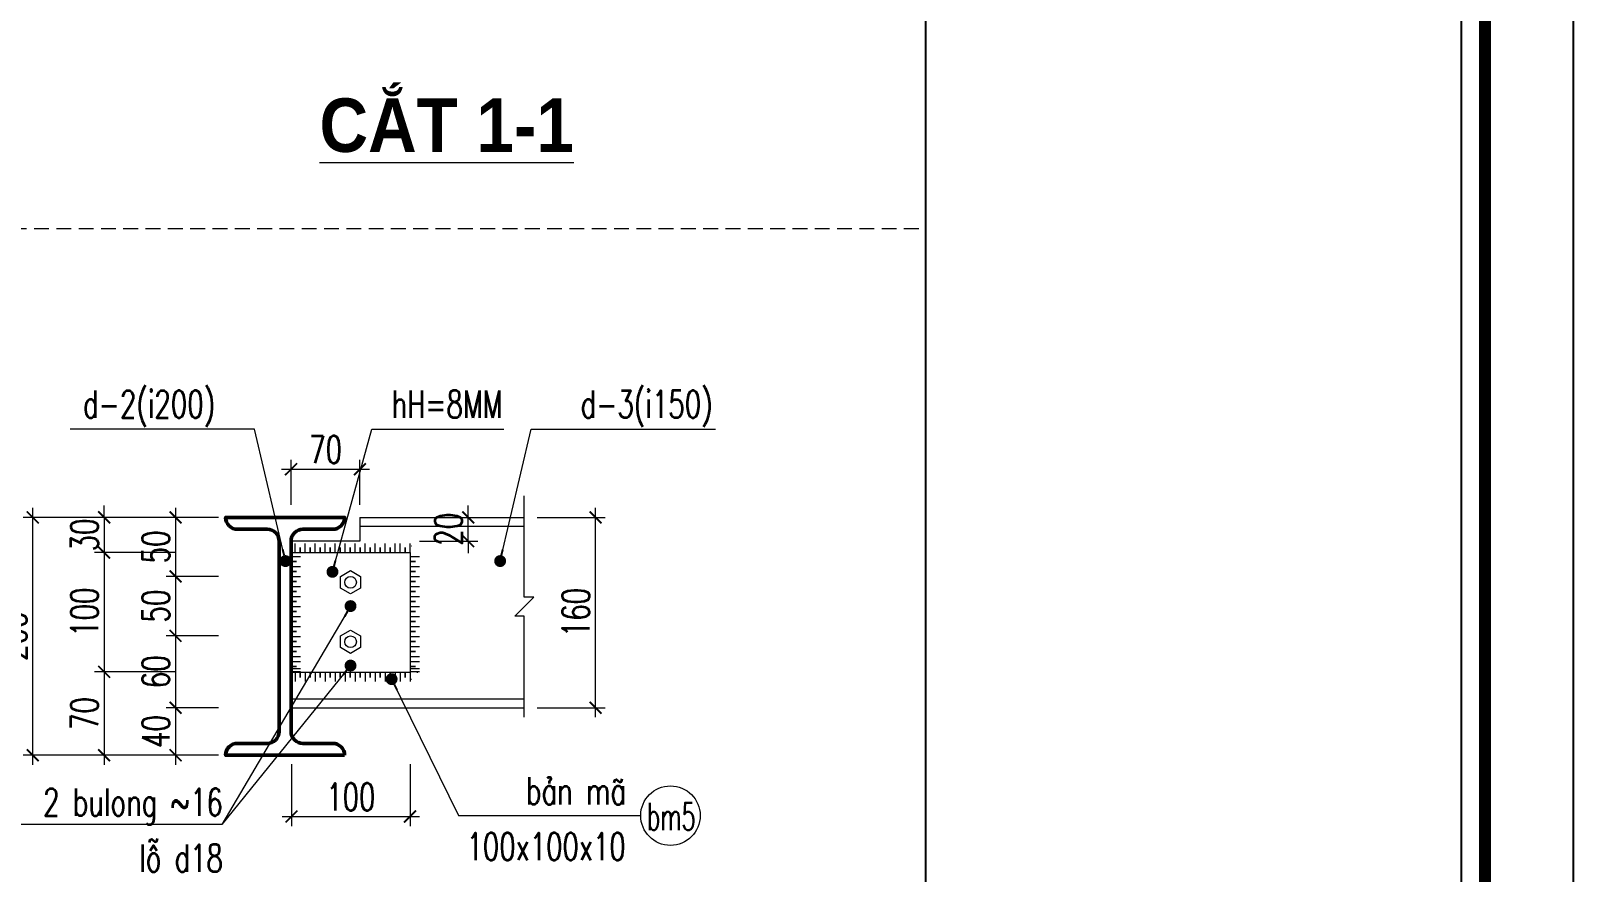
# Model space of a CAD drawing. Header units: millimetres. Extents: x 61738 to 439738, y 60858 to 151243.
# Drawn here: x 426774 to 439738, y 97142 to 104216 of the extents above; entities that cross this region are included whole.
import ezdxf
from ezdxf.enums import TextEntityAlignment as Align

# ---------------------------------------------------------------- set-up
doc = ezdxf.new("R2010")
doc.units = ezdxf.units.MM
doc.linetypes.add('HIDDEN', pattern=[0.375, 0.25, -0.125])
for name, color, linetype, lineweight in [('1-THEP1', 1, 'Continuous', 50), ('10-TEXT', 4, 'Continuous', 15), ('3-THAY', 7, 'Continuous', 18), ('5-DUT', 2, 'HIDDEN', 15), ('7-HATCH', 8, 'Continuous', 13), ('8-DIM', 8, 'Continuous', 15), ('9-SO HIEU', 8, 'Continuous', 15)]:
    doc.layers.add(name, color=color, linetype=linetype, lineweight=lineweight)
doc.layers.add('Khungbo', color=32, linetype='Continuous')
doc.layers.add('KICHTHUOC', color=8, linetype='Continuous')
doc.styles.add('A3 - Text 4.5', font='VnArialH-Bold.TTF', dxfattribs={"width": 0.9, "height": 450})
doc.styles.add('A3-Text 2.3', font='vnsimli.shx', dxfattribs={"width": 0.7, "height": 230, "bigfont": 'vn.shx'})
doc.styles.add('S1', font='vnsimli.shx', dxfattribs={"width": 0.75})
doc.dimstyles.new('A3-1-100x10', dxfattribs={"dimtxt": 230, "dimasz": 100, "dimexe": 80, "dimexo": 0, "dimgap": 50, "dimtad": 1, "dimdec": 0, "dimlfac": 0.1, "dimdsep": 49, "dimtxsty": 'A3-Text 2.3', "dimblk": 'ARCHTICK', "dimcen": 10, "dimdle": 80, "dimclrd": 8, "dimclre": 8, "dimclrt": 2, "dimadec": 0, "dimazin": 2, "dimtfac": 1, "dimtdec": 0, "dimtix": 1, "dimtmove": 1, "dimatfit": 3, "dimldrblk": 'DOT', "dimfxl": 1, "dimtolj": 1, "dimtzin": 0, "dimlwd": -1, "dimlwe": -1, "dimarcsym": 0})

# ---------------------------------------------------------------- blocks, each defined once
blk = doc.blocks.new('CDS12')
at = {"layer": 'Defpoints'}
blk.add_lwpolyline([(91835, 363353), (49835, 363353), (49835, 393053), (91835, 393053)], close=True, dxfattribs=at)
at = {"layer": 'Khungbo', "color": 1, "const_width": 100}
blk.add_lwpolyline([(91094, 364100), (50996, 364100), (50996, 392312), (91094, 392312)], close=True, dxfattribs=at)
at = {"layer": 'Khungbo', "color": 1}
for points in [[(90894, 364300), (51196, 364300), (51196, 392112), (90894, 392112)], [(90894, 392112), (90894, 364300), (86394, 364300), (86394, 392112)]]:
    blk.add_lwpolyline(points, close=True, dxfattribs=at)
blk = doc.blocks.new('_ArchTick')
at = {"color": 0, "linetype": 'ByBlock', "const_width": 0.15}
blk.add_lwpolyline([(-0.5, -0.5), (0.5, 0.5)], dxfattribs=at)
blk = doc.blocks.new('*D352')
at = {"layer": '8-DIM', "color": 8, "ltscale": 500, "transparency": 16777216}
for p, q in [((428350, 100125), (427910, 100125)), ((428350, 99629), (427910, 99629))]:
    blk.add_line(p, q, dxfattribs=at)
at = {"layer": '8-DIM', "color": 8, "linetype": 'ByBlock', "ltscale": 500, "transparency": 16777216}
blk.add_line((427990, 100205), (427990, 99549), dxfattribs=at)
at = {"layer": 'Defpoints', "color": 0, "ltscale": 500, "transparency": 16777216}
for p in [(428350, 100125), (427990, 99629), (428350, 99629)]:
    blk.add_point(p, dxfattribs=at)
at = {"layer": '8-DIM', "color": 8, "ltscale": 500, "transparency": 16777216, "xscale": 100, "yscale": 100, "zscale": 100}
for p, rotation in [((427990, 100125), 90), ((427990, 99629), 270)]:
    blk.add_blockref('_ArchTick', p, dxfattribs=dict(at, rotation=rotation))
at = {"layer": '8-DIM', "color": 2, "ltscale": 500, "transparency": 16777216, "insert": (427825, 99877), "char_height": 230, "attachment_point": 5, "rotation": 90, "style": 'A3-Text 2.3'}
blk.add_mtext('\\A1;50', dxfattribs=at)
blk = doc.blocks.new('*D353')
at = {"layer": '8-DIM', "color": 8, "linetype": 'ByBlock', "ltscale": 500, "transparency": 16777216}
blk.add_line((427990, 99709), (427990, 99049), dxfattribs=at)
at = {"layer": '8-DIM', "color": 8, "ltscale": 500, "transparency": 16777216}
for p, q in [((428350, 99629), (427910, 99629)), ((428350, 99129), (427910, 99129))]:
    blk.add_line(p, q, dxfattribs=at)
at = {"layer": 'Defpoints', "color": 0, "ltscale": 500, "transparency": 16777216}
for p in [(428350, 99629), (427990, 99129), (428350, 99129)]:
    blk.add_point(p, dxfattribs=at)
at = {"layer": '8-DIM', "color": 8, "ltscale": 500, "transparency": 16777216, "xscale": 100, "yscale": 100, "zscale": 100}
for p, rotation in [((427990, 99629), 90), ((427990, 99129), 270)]:
    blk.add_blockref('_ArchTick', p, dxfattribs=dict(at, rotation=rotation))
at = {"layer": '8-DIM', "color": 2, "ltscale": 500, "transparency": 16777216, "insert": (427825, 99379), "char_height": 230, "attachment_point": 5, "rotation": 90, "style": 'A3-Text 2.3'}
blk.add_mtext('\\A1;50', dxfattribs=at)
blk = doc.blocks.new('*D354')
at = {"layer": '8-DIM', "color": 8, "linetype": 'ByBlock', "ltscale": 500, "transparency": 16777216}
blk.add_line((427990, 99209), (427990, 98445), dxfattribs=at)
at = {"layer": '8-DIM', "color": 8, "ltscale": 500, "transparency": 16777216}
for p, q in [((428350, 99129), (427910, 99129)), ((428350, 98525), (427910, 98525))]:
    blk.add_line(p, q, dxfattribs=at)
at = {"layer": 'Defpoints', "color": 0, "ltscale": 500, "transparency": 16777216}
for p in [(428350, 99129), (427990, 98525), (428350, 98525)]:
    blk.add_point(p, dxfattribs=at)
at = {"layer": '8-DIM', "color": 8, "ltscale": 500, "transparency": 16777216, "xscale": 100, "yscale": 100, "zscale": 100}
for p, rotation in [((427990, 99129), 90), ((427990, 98525), 270)]:
    blk.add_blockref('_ArchTick', p, dxfattribs=dict(at, rotation=rotation))
at = {"layer": '8-DIM', "color": 2, "ltscale": 500, "transparency": 16777216, "insert": (427825, 98827), "char_height": 230, "attachment_point": 5, "rotation": 90, "style": 'A3-Text 2.3'}
blk.add_mtext('\\A1;60', dxfattribs=at)
blk = doc.blocks.new('*D355')
at = {"layer": '8-DIM', "color": 8, "linetype": 'ByBlock', "ltscale": 500, "transparency": 16777216}
blk.add_line((427990, 98605), (427990, 98045), dxfattribs=at)
at = {"layer": '8-DIM', "color": 8, "ltscale": 500, "transparency": 16777216}
for p, q in [((428350, 98525), (427910, 98525)), ((428350, 98125), (427910, 98125))]:
    blk.add_line(p, q, dxfattribs=at)
at = {"layer": 'Defpoints', "color": 0, "ltscale": 500, "transparency": 16777216}
for p in [(428350, 98525), (427990, 98125), (428350, 98125)]:
    blk.add_point(p, dxfattribs=at)
at = {"layer": '8-DIM', "color": 8, "ltscale": 500, "transparency": 16777216, "xscale": 100, "yscale": 100, "zscale": 100}
for p, rotation in [((427990, 98525), 90), ((427990, 98125), 270)]:
    blk.add_blockref('_ArchTick', p, dxfattribs=dict(at, rotation=rotation))
at = {"layer": '8-DIM', "color": 2, "ltscale": 500, "transparency": 16777216, "insert": (427825, 98325), "char_height": 230, "attachment_point": 5, "rotation": 90, "style": 'A3-Text 2.3'}
blk.add_mtext('\\A1;40', dxfattribs=at)
blk = doc.blocks.new('*D356')
at = {"layer": '8-DIM', "color": 8, "linetype": 'ByBlock', "ltscale": 500, "transparency": 16777216}
for p, q in [((427390, 100125), (427390, 100225)), ((427390, 100125), (427390, 99829)), ((427390, 99829), (427390, 99729))]:
    blk.add_line(p, q, dxfattribs=at)
at = {"layer": '8-DIM', "color": 8, "ltscale": 500, "transparency": 16777216}
for p, q in [((428130, 100125), (427310, 100125)), ((427990, 99829), (427310, 99829))]:
    blk.add_line(p, q, dxfattribs=at)
at = {"layer": 'Defpoints', "color": 0, "ltscale": 500, "transparency": 16777216}
for p in [(428130, 100125), (427390, 99829), (427990, 99829)]:
    blk.add_point(p, dxfattribs=at)
at = {"layer": '8-DIM', "color": 8, "ltscale": 500, "transparency": 16777216, "xscale": 100, "yscale": 100, "zscale": 100}
for p, rotation in [((427390, 100125), 270), ((427390, 99829), 90)]:
    blk.add_blockref('_ArchTick', p, dxfattribs=dict(at, rotation=rotation))
at = {"layer": '8-DIM', "color": 2, "ltscale": 500, "transparency": 16777216, "insert": (427225, 99977), "char_height": 230, "attachment_point": 5, "rotation": 90, "style": 'A3-Text 2.3'}
blk.add_mtext('\\A1;30', dxfattribs=at)
blk = doc.blocks.new('*D357')
at = {"layer": '8-DIM', "color": 8, "ltscale": 500, "transparency": 16777216}
for p, q in [((427990, 98826), (427310, 98826)), ((428130, 98125), (427310, 98125))]:
    blk.add_line(p, q, dxfattribs=at)
at = {"layer": '8-DIM', "color": 8, "linetype": 'ByBlock', "ltscale": 500, "transparency": 16777216}
blk.add_line((427390, 98906), (427390, 98045), dxfattribs=at)
at = {"layer": 'Defpoints', "color": 0, "ltscale": 500, "transparency": 16777216}
for p in [(427990, 98826), (427390, 98125), (428130, 98125)]:
    blk.add_point(p, dxfattribs=at)
at = {"layer": '8-DIM', "color": 8, "ltscale": 500, "transparency": 16777216, "xscale": 100, "yscale": 100, "zscale": 100}
for p, rotation in [((427390, 98826), 90), ((427390, 98125), 270)]:
    blk.add_blockref('_ArchTick', p, dxfattribs=dict(at, rotation=rotation))
at = {"layer": '8-DIM', "color": 2, "ltscale": 500, "transparency": 16777216, "insert": (427225, 98476), "char_height": 230, "attachment_point": 5, "rotation": 90, "style": 'A3-Text 2.3'}
blk.add_mtext('\\A1;70', dxfattribs=at)
blk = doc.blocks.new('*D358')
at = {"layer": '8-DIM', "color": 8, "ltscale": 500, "transparency": 16777216}
for p, q in [((428350, 100125), (426710, 100125)), ((428350, 98125), (426710, 98125))]:
    blk.add_line(p, q, dxfattribs=at)
at = {"layer": '8-DIM', "color": 8, "linetype": 'ByBlock', "ltscale": 500, "transparency": 16777216}
blk.add_line((426790, 98045), (426790, 100205), dxfattribs=at)
at = {"layer": 'Defpoints', "color": 0, "ltscale": 500, "transparency": 16777216}
for p in [(426790, 100125), (428350, 100125), (428350, 98125)]:
    blk.add_point(p, dxfattribs=at)
at = {"layer": '8-DIM', "color": 8, "ltscale": 500, "transparency": 16777216, "xscale": 100, "yscale": 100, "zscale": 100}
for p, rotation in [((426790, 100125), 90), ((426790, 98125), 270)]:
    blk.add_blockref('_ArchTick', p, dxfattribs=dict(at, rotation=rotation))
at = {"layer": '8-DIM', "color": 2, "ltscale": 500, "transparency": 16777216, "insert": (426625, 99125), "char_height": 230, "attachment_point": 5, "rotation": 90, "style": 'A3-Text 2.3'}
blk.add_mtext('\\A1;200', dxfattribs=at)
blk = doc.blocks.new('_Dot')
at = {"color": 0, "linetype": 'ByBlock', "lineweight": -2}
blk.add_line((-0.5, 0), (-1, 0), dxfattribs=at)
at = {"color": 0, "linetype": 'ByBlock', "const_width": 0.5}
blk.add_lwpolyline([(-0.25, 0, 1), (0.25, 0, 1)], format="xyb", close=True, dxfattribs=at)
blk = doc.blocks.new('*D359')
at = {"layer": '8-DIM', "color": 8, "ltscale": 500, "transparency": 16777216}
for p, q in [((431031, 100125), (431601, 100125)), ((431031, 98525), (431601, 98525))]:
    blk.add_line(p, q, dxfattribs=at)
at = {"layer": '8-DIM', "color": 8, "linetype": 'ByBlock', "ltscale": 500, "transparency": 16777216}
blk.add_line((431521, 98445), (431521, 100205), dxfattribs=at)
at = {"layer": 'Defpoints', "color": 0, "ltscale": 500, "transparency": 16777216}
for p in [(431031, 100125), (431521, 100125), (431031, 98525)]:
    blk.add_point(p, dxfattribs=at)
at = {"layer": '8-DIM', "color": 8, "ltscale": 500, "transparency": 16777216, "xscale": 100, "yscale": 100, "zscale": 100}
for p, rotation in [((431521, 100125), 90), ((431521, 98525), 270)]:
    blk.add_blockref('_ArchTick', p, dxfattribs=dict(at, rotation=rotation))
at = {"layer": '8-DIM', "color": 2, "ltscale": 500, "transparency": 16777216, "insert": (431356, 99325), "char_height": 230, "attachment_point": 5, "rotation": 90, "style": 'A3-Text 2.3'}
blk.add_mtext('\\A1;160', dxfattribs=at)
blk = doc.blocks.new('*D360')
at = {"layer": '8-DIM', "color": 8, "ltscale": 500, "transparency": 16777216}
for p, q in [((427990, 99829), (427310, 99829)), ((427990, 98826), (427310, 98826))]:
    blk.add_line(p, q, dxfattribs=at)
at = {"layer": '8-DIM', "color": 8, "linetype": 'ByBlock', "ltscale": 500, "transparency": 16777216}
blk.add_line((427390, 99909), (427390, 98746), dxfattribs=at)
at = {"layer": 'Defpoints', "color": 0, "ltscale": 500, "transparency": 16777216}
for p in [(427990, 99829), (427390, 98826), (427990, 98826)]:
    blk.add_point(p, dxfattribs=at)
at = {"layer": '8-DIM', "color": 8, "ltscale": 500, "transparency": 16777216, "xscale": 100, "yscale": 100, "zscale": 100}
for p, rotation in [((427390, 99829), 90), ((427390, 98826), 270)]:
    blk.add_blockref('_ArchTick', p, dxfattribs=dict(at, rotation=rotation))
at = {"layer": '8-DIM', "color": 2, "ltscale": 500, "transparency": 16777216, "insert": (427225, 99328), "char_height": 230, "attachment_point": 5, "rotation": 90, "style": 'A3-Text 2.3'}
blk.add_mtext('\\A1;100', dxfattribs=at)
blk = doc.blocks.new('*D853')
at = {"layer": '8-DIM', "color": 8, "ltscale": 500, "transparency": 16777216}
for p, q in [((428961, 100230), (428961, 100610)), ((429540, 100230), (429540, 100610))]:
    blk.add_line(p, q, dxfattribs=at)
at = {"layer": '8-DIM', "color": 8, "linetype": 'ByBlock', "ltscale": 500, "transparency": 16777216}
blk.add_line((428881, 100530), (429620, 100530), dxfattribs=at)
at = {"layer": 'Defpoints', "color": 0, "ltscale": 500, "transparency": 16777216}
for p in [(429540, 100530), (428961, 100230), (429540, 100230)]:
    blk.add_point(p, dxfattribs=at)
at = {"layer": '8-DIM', "color": 8, "ltscale": 500, "transparency": 16777216, "xscale": 100, "yscale": 100, "zscale": 100, "rotation": 180}
blk.add_blockref('_ArchTick', (428961, 100530), dxfattribs=at)
at = {"layer": '8-DIM', "color": 8, "ltscale": 500, "transparency": 16777216, "xscale": 100, "yscale": 100, "zscale": 100}
blk.add_blockref('_ArchTick', (429540, 100530), dxfattribs=at)
at = {"layer": '8-DIM', "color": 2, "ltscale": 500, "transparency": 16777216, "insert": (429251, 100695), "char_height": 230, "attachment_point": 5, "style": 'A3-Text 2.3'}
blk.add_mtext('\\A1;70', dxfattribs=at)
blk = doc.blocks.new('*D854')
at = {"layer": '8-DIM', "color": 8, "ltscale": 400, "transparency": 16777216}
for p, q in [((428965, 98050), (428965, 97530)), ((429961, 98050), (429961, 97530))]:
    blk.add_line(p, q, dxfattribs=at)
at = {"layer": '8-DIM', "color": 8, "linetype": 'ByBlock', "ltscale": 400, "transparency": 16777216}
blk.add_line((428885, 97610), (430041, 97610), dxfattribs=at)
at = {"layer": 'Defpoints', "color": 0, "ltscale": 400, "transparency": 16777216}
for p in [(428965, 98050), (429961, 98050), (429961, 97610)]:
    blk.add_point(p, dxfattribs=at)
at = {"layer": '8-DIM', "color": 8, "ltscale": 400, "transparency": 16777216, "xscale": 100, "yscale": 100, "zscale": 100, "rotation": 180}
blk.add_blockref('_ArchTick', (428965, 97610), dxfattribs=at)
at = {"layer": '8-DIM', "color": 8, "ltscale": 400, "transparency": 16777216, "xscale": 100, "yscale": 100, "zscale": 100}
blk.add_blockref('_ArchTick', (429961, 97610), dxfattribs=at)
at = {"layer": '8-DIM', "color": 2, "ltscale": 400, "transparency": 16777216, "insert": (429463, 97775), "char_height": 230, "attachment_point": 5, "style": 'A3-Text 2.3'}
blk.add_mtext('\\A1;100', dxfattribs=at)
blk = doc.blocks.new('*D855')
at = {"layer": '8-DIM', "color": 8, "linetype": 'ByBlock', "ltscale": 400, "transparency": 16777216}
for p, q in [((430450, 100125), (430450, 100225)), ((430450, 99925), (430450, 100125)), ((430450, 99925), (430450, 99825))]:
    blk.add_line(p, q, dxfattribs=at)
at = {"layer": '8-DIM', "color": 8, "ltscale": 400, "transparency": 16777216}
for p, q in [((430040, 100125), (430530, 100125)), ((430040, 99925), (430530, 99925))]:
    blk.add_line(p, q, dxfattribs=at)
at = {"layer": 'Defpoints', "color": 0, "ltscale": 400, "transparency": 16777216}
for p in [(430040, 100125), (430450, 100125), (430040, 99925)]:
    blk.add_point(p, dxfattribs=at)
at = {"layer": '8-DIM', "color": 8, "ltscale": 400, "transparency": 16777216, "xscale": 100, "yscale": 100, "zscale": 100}
for p, rotation in [((430450, 100125), 270), ((430450, 99925), 90)]:
    blk.add_blockref('_ArchTick', p, dxfattribs=dict(at, rotation=rotation))
at = {"layer": '8-DIM', "color": 2, "ltscale": 400, "transparency": 16777216, "insert": (430285, 100025), "char_height": 230, "attachment_point": 5, "rotation": 90, "style": 'A3-Text 2.3'}
blk.add_mtext('\\A1;20', dxfattribs=at)

msp = doc.modelspace()

# ---------------------------------------------------------------- linework, layer by layer
at = {"layer": '1-THEP1'}
msp.add_lwpolyline([(429411.2, 98125.1), (428411.2, 98125.1), (428411.2, 98125.1, -0.4142136), (428511.2, 98225.1), (428761.2, 98225.1, 0.4142136), (428861.2, 98325.1), (428861.2, 99925.1, 0.4142136), (428761.2, 100025.1), (428511.2, 100025.1, -0.4142136), (428411.2, 100125.1), (428411.2, 100125.1), (429411.2, 100125.1), (429411.2, 100125.1, -0.4142136), (429311.2, 100025.1), (429061.2, 100025.1, 0.4142136), (428961.2, 99925.1), (428961.2, 98325.1, 0.4142136), (429061.2, 98225.1), (429311.2, 98225.1, -0.4142136), (429411.2, 98125.1)], format="xyb", close=True, dxfattribs=at)
at = {"layer": '3-THAY', "ltscale": 400}
msp.add_lwpolyline([(429540, 100125.1), (429540, 99925.1), (428961.2, 99925.1)], dxfattribs=at)
at = {"layer": '3-THAY', "ltscale": 500}
for points in [[(429540, 100125.1), (430921.2, 100125.1)], [(429540, 100050.1), (430921.2, 100050.1)], [(428961.2, 99925.1), (428961.2, 98525.1)], [(428961.2, 99829.1), (429961.2, 99829.1), (429961.2, 98821), (428961.2, 98821)], [(429970.5, 99885.1), (429974.5, 99885.1)], [(429021.3, 98821), (429021.3, 98817.1)], [(430021.3, 98821), (430021.3, 98817.1)], [(429970.5, 98765), (429974.5, 98765)], [(428961.2, 98600.1), (430921.2, 98600.1)], [(428961.2, 98525.1), (430921.2, 98525.1)]]:
    msp.add_lwpolyline(points, dxfattribs=at)
for points in [[(429461.2, 99481.1), (429376.4, 99530.1), (429376.4, 99628.1), (429461.2, 99677.1), (429546.1, 99628.1), (429546.1, 99530.1)], [(429461.2, 98981.1), (429376.4, 99030.1), (429376.4, 99128.1), (429461.2, 99177.1), (429546.1, 99128.1), (429546.1, 99030.1)]]:
    msp.add_lwpolyline(points, close=True, dxfattribs=at)
for centre in [(429461.2, 99579.1), (429461.2, 99079.1)]:
    msp.add_circle(centre, 49, dxfattribs=at)
at = {"layer": '5-DUT', "ltscale": 500}
msp.add_line((434238.5, 102550), (399099.2, 102550), dxfattribs=at)
at = {"layer": '7-HATCH', "ltscale": 500}
msp.add_lwpolyline([(430921.2, 98445.1), (430921.2, 99295.1), (430841.2, 99295.1), (431001.2, 99455.1), (430921.2, 99455.1), (430921.2, 100305.1)], dxfattribs=at)
at = {"layer": '9-SO HIEU', "ltscale": 300}
for points in [[(428995.2, 99829.1), (428995.2, 99905.1)], [(428995.2, 99829.1), (428995.2, 99905.1)], [(428995.2, 99829.1), (428995.2, 99905.1)], [(428995.2, 99829.1), (428995.2, 99905.1)], [(429037.2, 99829.1), (429037.2, 99871.1)], [(429037.2, 99871.1), (429037.2, 99829.1)], [(429079.2, 99829.1), (429079.2, 99905.1)], [(429079.2, 99829.1), (429079.2, 99905.1)], [(429079.2, 99829.1), (429079.2, 99905.1)], [(429079.2, 99829.1), (429079.2, 99905.1)], [(429121.2, 99829.1), (429121.2, 99871.1)], [(429121.2, 99871.1), (429121.2, 99829.1)], [(429163.2, 99829.1), (429163.2, 99905.1)], [(429163.2, 99829.1), (429163.2, 99905.1)], [(429163.2, 99829.1), (429163.2, 99905.1)], [(429163.2, 99829.1), (429163.2, 99905.1)], [(429205.2, 99829.1), (429205.2, 99871.1)], [(429205.2, 99871.1), (429205.2, 99829.1)], [(429247.2, 99829.1), (429247.2, 99905.1)], [(429247.2, 99829.1), (429247.2, 99905.1)], [(429247.2, 99829.1), (429247.2, 99905.1)], [(429247.2, 99829.1), (429247.2, 99905.1)], [(429289.2, 99829.1), (429289.2, 99871.1)], [(429289.2, 99871.1), (429289.2, 99829.1)], [(429331.2, 99829.1), (429331.2, 99905.1)], [(429331.2, 99829.1), (429331.2, 99905.1)], [(429331.2, 99829.1), (429331.2, 99905.1)], [(429331.2, 99829.1), (429331.2, 99905.1)], [(429373.2, 99829.1), (429373.2, 99871.1)], [(429373.2, 99871.1), (429373.2, 99829.1)], [(429415.2, 99829.1), (429415.2, 99905.1)], [(429415.2, 99829.1), (429415.2, 99905.1)], [(429415.2, 99829.1), (429415.2, 99905.1)], [(429415.2, 99829.1), (429415.2, 99905.1)], [(429457.2, 99829.1), (429457.2, 99871.1)], [(429457.2, 99871.1), (429457.2, 99829.1)], [(429499.2, 99829.1), (429499.2, 99905.1)], [(429499.2, 99829.1), (429499.2, 99905.1)], [(429499.2, 99829.1), (429499.2, 99905.1)], [(429499.2, 99829.1), (429499.2, 99905.1)], [(429541.2, 99829.1), (429541.2, 99871.1)], [(429541.2, 99871.1), (429541.2, 99829.1)], [(429583.2, 99829.1), (429583.2, 99905.1)], [(429583.2, 99829.1), (429583.2, 99905.1)], [(429625.2, 99829.1), (429625.2, 99871.1)], [(429625.2, 99871.1), (429625.2, 99829.1)], [(429667.2, 99829.1), (429667.2, 99905.1)], [(429709.2, 99829.1), (429709.2, 99871.1)], [(429709.2, 99871.1), (429709.2, 99829.1)], [(429751.2, 99829.1), (429751.2, 99905.1)], [(429751.2, 99829.1), (429751.2, 99905.1)], [(429793.2, 99829.1), (429793.2, 99871.1)], [(429793.2, 99871.1), (429793.2, 99829.1)], [(429835.2, 99829.1), (429835.2, 99905.1)], [(429877.2, 99829.1), (429877.2, 99905.1)], [(429877.2, 99829.1), (429877.2, 99905.1)], [(429919.2, 99829.1), (429919.2, 99871.1)], [(429919.2, 99871.1), (429919.2, 99829.1)], [(429961.2, 99829.1), (429961.2, 99905.1)], [(428965.2, 99796.3), (429041.2, 99796.3)], [(428965.2, 99796.3), (429041.2, 99796.3)], [(428965.2, 99796.3), (429041.2, 99796.3)], [(428965.2, 99796.3), (429041.2, 99796.3)], [(429007.2, 99754.3), (428965.2, 99754.3)], [(428965.2, 99754.3), (429007.2, 99754.3)], [(428965.2, 99712.3), (429041.2, 99712.3)], [(428965.2, 99712.3), (429041.2, 99712.3)], [(428965.2, 99712.3), (429041.2, 99712.3)], [(428965.2, 99712.3), (429041.2, 99712.3)], [(429965.2, 99796.3), (430041.2, 99796.3)], [(429965.2, 99796.3), (430041.2, 99796.3)], [(429965.2, 99796.3), (430041.2, 99796.3)], [(429965.2, 99796.3), (430041.2, 99796.3)], [(430007.2, 99754.3), (429965.2, 99754.3)], [(429965.2, 99754.3), (430007.2, 99754.3)], [(429965.2, 99712.3), (430041.2, 99712.3)], [(429965.2, 99712.3), (430041.2, 99712.3)], [(429965.2, 99712.3), (430041.2, 99712.3)], [(429965.2, 99712.3), (430041.2, 99712.3)], [(429007.2, 99670.3), (428965.2, 99670.3)], [(428965.2, 99670.3), (429007.2, 99670.3)], [(428965.2, 99628.3), (429041.2, 99628.3)], [(428965.2, 99628.3), (429041.2, 99628.3)], [(428965.2, 99628.3), (429041.2, 99628.3)], [(428965.2, 99628.3), (429041.2, 99628.3)], [(429007.2, 99586.3), (428965.2, 99586.3)], [(428965.2, 99586.3), (429007.2, 99586.3)], [(430007.2, 99670.3), (429965.2, 99670.3)], [(429965.2, 99670.3), (430007.2, 99670.3)], [(429965.2, 99628.3), (430041.2, 99628.3)], [(429965.2, 99628.3), (430041.2, 99628.3)], [(429965.2, 99628.3), (430041.2, 99628.3)], [(429965.2, 99628.3), (430041.2, 99628.3)], [(430007.2, 99586.3), (429965.2, 99586.3)], [(429965.2, 99586.3), (430007.2, 99586.3)], [(428965.2, 99544.3), (429041.2, 99544.3)], [(428965.2, 99544.3), (429041.2, 99544.3)], [(428965.2, 99544.3), (429041.2, 99544.3)], [(428965.2, 99544.3), (429041.2, 99544.3)], [(429007.2, 99502.3), (428965.2, 99502.3)], [(428965.2, 99502.3), (429007.2, 99502.3)], [(428965.2, 99460.3), (429041.2, 99460.3)], [(428965.2, 99460.3), (429041.2, 99460.3)], [(428965.2, 99460.3), (429041.2, 99460.3)], [(428965.2, 99460.3), (429041.2, 99460.3)], [(429965.2, 99544.3), (430041.2, 99544.3)], [(429965.2, 99544.3), (430041.2, 99544.3)], [(429965.2, 99544.3), (430041.2, 99544.3)], [(429965.2, 99544.3), (430041.2, 99544.3)], [(430007.2, 99502.3), (429965.2, 99502.3)], [(429965.2, 99502.3), (430007.2, 99502.3)], [(429965.2, 99460.3), (430041.2, 99460.3)], [(429965.2, 99460.3), (430041.2, 99460.3)], [(429965.2, 99460.3), (430041.2, 99460.3)], [(429965.2, 99460.3), (430041.2, 99460.3)], [(429007.2, 99418.3), (428965.2, 99418.3)], [(428965.2, 99418.3), (429007.2, 99418.3)], [(428965.2, 99376.3), (429041.2, 99376.3)], [(428965.2, 99376.3), (429041.2, 99376.3)], [(428965.2, 99376.3), (429041.2, 99376.3)], [(428965.2, 99376.3), (429041.2, 99376.3)], [(429007.2, 99334.3), (428965.2, 99334.3)], [(428965.2, 99334.3), (429007.2, 99334.3)], [(430007.2, 99418.3), (429965.2, 99418.3)], [(429965.2, 99418.3), (430007.2, 99418.3)], [(429965.2, 99376.3), (430041.2, 99376.3)], [(429965.2, 99376.3), (430041.2, 99376.3)], [(429965.2, 99376.3), (430041.2, 99376.3)], [(429965.2, 99376.3), (430041.2, 99376.3)], [(430007.2, 99334.3), (429965.2, 99334.3)], [(429965.2, 99334.3), (430007.2, 99334.3)], [(428965.2, 99292.3), (429041.2, 99292.3)], [(428965.2, 99292.3), (429041.2, 99292.3)], [(428965.2, 99292.3), (429041.2, 99292.3)], [(428965.2, 99292.3), (429041.2, 99292.3)], [(429007.2, 99250.3), (428965.2, 99250.3)], [(428965.2, 99250.3), (429007.2, 99250.3)], [(428965.2, 99208.3), (429041.2, 99208.3)], [(428965.2, 99208.3), (429041.2, 99208.3)], [(429965.2, 99292.3), (430041.2, 99292.3)], [(429965.2, 99292.3), (430041.2, 99292.3)], [(429965.2, 99292.3), (430041.2, 99292.3)], [(429965.2, 99292.3), (430041.2, 99292.3)], [(430007.2, 99250.3), (429965.2, 99250.3)], [(429965.2, 99250.3), (430007.2, 99250.3)], [(429965.2, 99208.3), (430041.2, 99208.3)], [(429965.2, 99208.3), (430041.2, 99208.3)], [(429007.2, 99166.3), (428965.2, 99166.3)], [(428965.2, 99166.3), (429007.2, 99166.3)], [(428965.2, 99124.3), (429041.2, 99124.3)], [(429007.2, 99082.3), (428965.2, 99082.3)], [(428965.2, 99082.3), (429007.2, 99082.3)], [(430007.2, 99166.3), (429965.2, 99166.3)], [(429965.2, 99166.3), (430007.2, 99166.3)], [(429965.2, 99124.3), (430041.2, 99124.3)], [(430007.2, 99082.3), (429965.2, 99082.3)], [(429965.2, 99082.3), (430007.2, 99082.3)], [(428965.2, 99040.3), (429041.2, 99040.3)], [(428965.2, 99040.3), (429041.2, 99040.3)], [(429007.2, 98998.3), (428965.2, 98998.3)], [(428965.2, 98998.3), (429007.2, 98998.3)], [(428965.2, 98956.3), (429041.2, 98956.3)], [(429965.2, 99040.3), (430041.2, 99040.3)], [(429965.2, 99040.3), (430041.2, 99040.3)], [(430007.2, 98998.3), (429965.2, 98998.3)], [(429965.2, 98998.3), (430007.2, 98998.3)], [(429965.2, 98956.3), (430041.2, 98956.3)], [(428965.2, 98914.3), (429041.2, 98914.3)], [(428965.2, 98914.3), (429041.2, 98914.3)], [(429007.2, 98872.3), (428965.2, 98872.3)], [(428965.2, 98872.3), (429007.2, 98872.3)], [(428965.2, 98853.8), (429041.2, 98853.8)], [(428965.2, 98853.8), (429041.2, 98853.8)], [(428965.2, 98853.8), (429041.2, 98853.8)], [(428965.2, 98853.8), (429041.2, 98853.8)], [(428965.2, 98830.3), (429041.2, 98830.3)], [(428995.2, 98821), (428995.2, 98745)], [(428995.2, 98821), (428995.2, 98745)], [(428995.2, 98821), (428995.2, 98745)], [(428995.2, 98821), (428995.2, 98745)], [(429037.2, 98821), (429037.2, 98779)], [(429037.2, 98779), (429037.2, 98821)], [(429079.2, 98821), (429079.2, 98745)], [(429079.2, 98821), (429079.2, 98745)], [(429079.2, 98821), (429079.2, 98745)], [(429079.2, 98821), (429079.2, 98745)], [(429121.2, 98821), (429121.2, 98779)], [(429121.2, 98779), (429121.2, 98821)], [(429163.2, 98821), (429163.2, 98745)], [(429163.2, 98821), (429163.2, 98745)], [(429163.2, 98821), (429163.2, 98745)], [(429163.2, 98821), (429163.2, 98745)], [(429205.2, 98821), (429205.2, 98779)], [(429205.2, 98779), (429205.2, 98821)], [(429247.2, 98821), (429247.2, 98745)], [(429247.2, 98821), (429247.2, 98745)], [(429247.2, 98821), (429247.2, 98745)], [(429247.2, 98821), (429247.2, 98745)], [(429289.2, 98821), (429289.2, 98779)], [(429289.2, 98779), (429289.2, 98821)], [(429331.2, 98821), (429331.2, 98745)], [(429331.2, 98821), (429331.2, 98745)], [(429331.2, 98821), (429331.2, 98745)], [(429331.2, 98821), (429331.2, 98745)], [(429373.2, 98821), (429373.2, 98779)], [(429373.2, 98779), (429373.2, 98821)], [(429415.2, 98821), (429415.2, 98745)], [(429415.2, 98821), (429415.2, 98745)], [(429415.2, 98821), (429415.2, 98745)], [(429415.2, 98821), (429415.2, 98745)], [(429457.2, 98821), (429457.2, 98779)], [(429457.2, 98779), (429457.2, 98821)], [(429499.2, 98821), (429499.2, 98745)], [(429499.2, 98821), (429499.2, 98745)], [(429499.2, 98821), (429499.2, 98745)], [(429499.2, 98821), (429499.2, 98745)], [(429541.2, 98821), (429541.2, 98779)], [(429541.2, 98779), (429541.2, 98821)], [(429583.2, 98821), (429583.2, 98745)], [(429583.2, 98821), (429583.2, 98745)], [(429625.2, 98821), (429625.2, 98779)], [(429625.2, 98779), (429625.2, 98821)], [(429667.2, 98821), (429667.2, 98745)], [(429709.2, 98821), (429709.2, 98779)], [(429709.2, 98779), (429709.2, 98821)], [(429751.2, 98821), (429751.2, 98745)], [(429751.2, 98821), (429751.2, 98745)], [(429793.2, 98821), (429793.2, 98779)], [(429793.2, 98779), (429793.2, 98821)], [(429835.2, 98821), (429835.2, 98745)], [(429877.2, 98821), (429877.2, 98745)], [(429877.2, 98821), (429877.2, 98745)], [(429919.2, 98821), (429919.2, 98779)], [(429919.2, 98779), (429919.2, 98821)], [(429961.2, 98821), (429961.2, 98745)], [(429965.2, 98914.3), (430041.2, 98914.3)], [(429965.2, 98914.3), (430041.2, 98914.3)], [(430007.2, 98872.3), (429965.2, 98872.3)], [(429965.2, 98872.3), (430007.2, 98872.3)], [(429965.2, 98853.8), (430041.2, 98853.8)], [(429965.2, 98853.8), (430041.2, 98853.8)], [(429965.2, 98853.8), (430041.2, 98853.8)], [(429965.2, 98853.8), (430041.2, 98853.8)], [(429965.2, 98830.3), (430041.2, 98830.3)]]:
    msp.add_lwpolyline(points, dxfattribs=at)
at = {"layer": '9-SO HIEU'}
msp.add_circle((432150, 97617.6), 250, dxfattribs=at)

# ---------------------------------------------------------------- block references
at = {"layer": 'KICHTHUOC'}
msp.add_blockref('CDS12', (347903.3, -279252.9), dxfattribs=at)

# ---------------------------------------------------------------- texts
at = {"layer": '10-TEXT', "style": 'A3 - Text 4.5', "width": 0.9}
msp.add_text('%%Uc¾t 1-1', height=450, dxfattribs=at).set_placement((429200, 103197.6))
at = {"layer": '10-TEXT', "style": 'S1', "width": 0.7}
for s, p in [('d-2(i200)', (428322.7, 100962.2)), ('hH=8MM', (430737, 100962.2)), ('d-3(i150)', (432505.3, 100962.2)), ('b¶n m·', (431776.6, 97712.2)), ('2 bulong ~16', (428388.2, 97616)), ('lç d18', (428388.2, 97146)), ('100x100x10', (431774, 97242.2))]:
    msp.add_text(s, height=230, dxfattribs=at).set_placement(p, align=Align.RIGHT)
at = {"layer": '10-TEXT', "style": 'S1', "width": 0.6}
msp.add_text('bm5', height=230, dxfattribs=at).set_placement((432157.7, 97496.3), align=Align.CENTER)

# ---------------------------------------------------------------- dimensions: what is measured, and where the dimension line sits
at = {"layer": '8-DIM', "ltscale": 500}
dim = msp.add_linear_dim(base=(429540, 100530), p1=(428961.2, 100230), p2=(429540, 100230), text='70', dimstyle='A3-1-100x10', override={"dimldrblk": 'ArchTick'}, dxfattribs=at)
dim.commit()
dim.dimension.update_dxf_attribs({"geometry": '*D853', "text_midpoint": (429250.6, 100695)})
for base, p1, p2, picture, middle in [((427390, 99829.1), (428130, 100125.1), (427990, 99829.1), '*D356', (427225, 99977.1)), ((426790, 100125.1), (428350, 98125.1), (428350, 100125.1), '*D358', (426625, 99125.1)), ((427990, 99629.1), (428350, 100125.1), (428350, 99629.1), '*D352', (427825, 99877.1)), ((431521.2, 100125.1), (431031.2, 98525.1), (431031.2, 100125.1), '*D359', (431356.2, 99325.1)), ((427390, 98826), (427990, 99829.1), (427990, 98826), '*D360', (427225, 99327.6)), ((427990, 99129.1), (428350, 99629.1), (428350, 99129.1), '*D353', (427825, 99379.1)), ((427990, 98525.1), (428350, 99129.1), (428350, 98525.1), '*D354', (427825, 98827.1)), ((427390, 98125.1), (427990, 98826), (428130, 98125.1), '*D357', (427225, 98475.6)), ((427990, 98125.1), (428350, 98525.1), (428350, 98125.1), '*D355', (427825, 98325.1))]:
    dim = msp.add_linear_dim(base=base, p1=p1, p2=p2, angle=90, dimstyle='A3-1-100x10', override={"dimasz": 100, "dimldrblk": 'ArchTick'}, dxfattribs=at)
    dim.commit()
    dim.dimension.update_dxf_attribs({"geometry": picture, "text_midpoint": middle})
at = {"layer": '8-DIM', "ltscale": 400}
dim = msp.add_linear_dim(base=(430450, 100125.1), p1=(430040, 99925.1), p2=(430040, 100125.1), angle=90, dimstyle='A3-1-100x10', override={"dimldrblk": 'ArchTick'}, dxfattribs=at)
dim.commit()
dim.dimension.update_dxf_attribs({"geometry": '*D855', "text_midpoint": (430285, 100025.1)})
dim = msp.add_linear_dim(base=(429961.2, 97610), p1=(428965.2, 98050), p2=(429961.2, 98050), dimstyle='A3-1-100x10', override={"dimldrblk": 'ArchTick'}, dxfattribs=at)
dim.commit()
dim.dimension.update_dxf_attribs({"geometry": '*D854', "text_midpoint": (429463.2, 97775)})

# ---------------------------------------------------------------- leaders
at = {"layer": '9-SO HIEU', "ltscale": 300}
for points in [[(428913.4, 99757.6), (428653.4, 100867.6), (427103.4, 100867.6)], [(429309.2, 99667.1), (429640, 100867.6), (430748.3, 100867.6)], [(430718.7, 99757.6), (430978.7, 100867.6), (432528.7, 100867.6)], [(429461.2, 99379.1), (428378, 97544.1), (426539.5, 97544.1)], [(429461.2, 98879.1), (428378, 97544.1)], [(429806.2, 98765.1), (430370, 97617.6), (431900, 97617.6)]]:
    msp.add_leader(points, dimstyle='A3-1-100x10', override={"dimasz": 100, "dimtad": 0}, dxfattribs=at)

doc.saveas('drawing.dxf')
